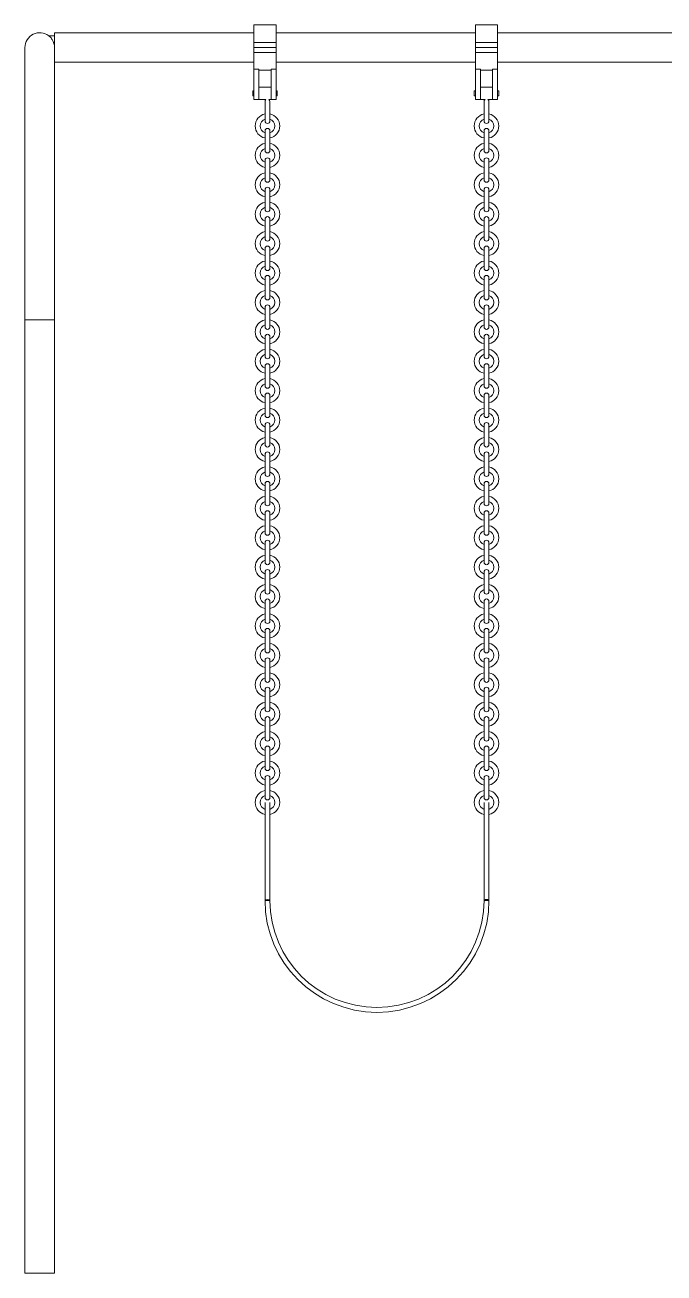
# Model space of a CAD drawing. Header units: metres. Extents: x 0 to 8289, y -39 to 4089.
# Drawn here: x 0 to 1302, y 0 to 2546 of the extents above; entities that cross this region are included whole.
import ezdxf

# ---------------------------------------------------------------- set-up
doc = ezdxf.new("R2010")
doc.units = ezdxf.units.M
doc.layers.add('ceco.net 250', color=7, linetype='Continuous', lineweight=9)

msp = doc.modelspace()

# ---------------------------------------------------------------- linework, layer by layer
at = {"layer": 'ceco.net 250', "extrusion": (0, 1, 6.12323e-17)}
for p, q in [((466.7, 2546), (466.7, 2510)), ((466.7, 2546), (511.7, 2546)), ((511.7, 2510), (511.7, 2546)), ((918.1, 2546), (918.1, 2510)), ((918.1, 2546), (963.1, 2546)), ((963.1, 2510), (963.1, 2546)), ((60.3, 2524.1), (48.3, 2524.1)), ((60.3, 2499.2), (60.3, 2530.2)), ((466.7, 2530.2), (60.3, 2530.2)), ((918.1, 2530.2), (511.7, 2530.2)), ((1333.6, 2530.2), (963.1, 2530.2)), ((0, 2500), (0, 1944.8)), ((60.3, 1944.8), (60.3, 2499.2)), ((466.7, 2500), (466.7, 2510)), ((466.7, 2510), (511.7, 2510)), ((466.7, 2500), (511.7, 2500)), ((466.7, 2500), (511.7, 2500)), ((466.7, 2500), (466.7, 2490)), ((511.7, 2510), (511.7, 2500)), ((511.7, 2490), (511.7, 2500)), ((918.1, 2500), (918.1, 2510)), ((918.1, 2510), (963.1, 2510)), ((918.1, 2500), (963.1, 2500)), ((918.1, 2500), (963.1, 2500)), ((918.1, 2500), (918.1, 2490)), ((963.1, 2510), (963.1, 2500)), ((963.1, 2490), (963.1, 2500)), ((466.7, 2469.8), (60.3, 2469.8)), ((466.7, 2490), (466.7, 2455.8)), ((466.7, 2490), (511.7, 2490)), ((511.7, 2455.8), (511.7, 2490)), ((918.1, 2469.8), (511.7, 2469.8)), ((918.1, 2490), (918.1, 2455.8)), ((918.1, 2490), (963.1, 2490)), ((963.1, 2455.8), (963.1, 2490)), ((1333.6, 2469.8), (963.1, 2469.8)), ((466.7, 2394), (466.7, 2455.8)), ((476.7, 2455.8), (466.7, 2455.8)), ((476.7, 2455.8), (476.7, 2394)), ((476.7, 2454), (501.7, 2454)), ((501.7, 2455.8), (501.7, 2394)), ((511.7, 2455.8), (501.7, 2455.8)), ((511.7, 2394), (511.7, 2455.8)), ((918.1, 2394), (918.1, 2455.8)), ((928.1, 2455.8), (918.1, 2455.8)), ((928.1, 2455.8), (928.1, 2394)), ((928.1, 2454), (953.1, 2454)), ((953.1, 2455.8), (953.1, 2394)), ((963.1, 2455.8), (953.1, 2455.8)), ((963.1, 2394), (963.1, 2455.8)), ((476.7, 2419), (501.7, 2419)), ((928.1, 2419), (953.1, 2419)), ((464.2, 2411.5), (464.2, 2406.5)), ((464.2, 2411.5), (466.7, 2411.5)), ((464.2, 2406.5), (464.2, 2401.5)), ((464.2, 2401.5), (466.7, 2401.5)), ((476.7, 2394), (466.7, 2394)), ((476.7, 2394), (491.2, 2394)), ((497.2, 2394), (501.7, 2394)), ((501.7, 2394), (511.7, 2394)), ((511.7, 2411.5), (514.2, 2411.5)), ((511.7, 2401.5), (514.2, 2401.5)), ((514.2, 2406.5), (514.2, 2411.5)), ((514.2, 2401.5), (514.2, 2406.5)), ((915.6, 2411.5), (915.6, 2406.5)), ((915.6, 2411.5), (918.1, 2411.5)), ((915.6, 2406.5), (915.6, 2401.5)), ((915.6, 2401.5), (918.1, 2401.5)), ((928.1, 2394), (918.1, 2394)), ((928.1, 2394), (937.6, 2394)), ((943.6, 2394), (953.1, 2394)), ((953.1, 2394), (963.1, 2394)), ((963.1, 2411.5), (965.6, 2411.5)), ((963.1, 2401.5), (965.6, 2401.5)), ((965.6, 2406.5), (965.6, 2411.5)), ((965.6, 2401.5), (965.6, 2406.5)), ((489.2, 2390), (489.2, 2350)), ((499.2, 2350), (499.2, 2390)), ((935.6, 2390), (935.6, 2350)), ((945.6, 2350), (945.6, 2390)), ((489.2, 2330), (489.2, 2290)), ((499.2, 2290), (499.2, 2330)), ((935.6, 2330), (935.6, 2290)), ((945.6, 2290), (945.6, 2330)), ((489.2, 2270), (489.2, 2230)), ((499.2, 2230), (499.2, 2270)), ((935.6, 2270), (935.6, 2230)), ((945.6, 2230), (945.6, 2270)), ((489.2, 2210), (489.2, 2170)), ((499.2, 2170), (499.2, 2210)), ((935.6, 2210), (935.6, 2170)), ((945.6, 2170), (945.6, 2210)), ((489.2, 2150), (489.2, 2110)), ((499.2, 2110), (499.2, 2150)), ((935.6, 2150), (935.6, 2110)), ((945.6, 2110), (945.6, 2150)), ((489.2, 2090), (489.2, 2050)), ((499.2, 2050), (499.2, 2090)), ((935.6, 2090), (935.6, 2050)), ((945.6, 2050), (945.6, 2090)), ((489.2, 2030), (489.2, 1990)), ((499.2, 1990), (499.2, 2030)), ((935.6, 2030), (935.6, 1990)), ((945.6, 1990), (945.6, 2030)), ((489.2, 1970), (489.2, 1930)), ((499.2, 1930), (499.2, 1970)), ((935.6, 1970), (935.6, 1930)), ((945.6, 1930), (945.6, 1970)), ((60.3, 1944.8), (0, 1944.8)), ((60.3, 1944.8), (0, 1944.8)), ((0, 1944.8), (0, 0)), ((60.3, 1944.8), (60.3, 0)), ((489.2, 1910), (489.2, 1870)), ((499.2, 1870), (499.2, 1910)), ((935.6, 1910), (935.6, 1870)), ((945.6, 1870), (945.6, 1910)), ((489.2, 1850), (489.2, 1810)), ((499.2, 1810), (499.2, 1850)), ((935.6, 1850), (935.6, 1810)), ((945.6, 1810), (945.6, 1850)), ((489.2, 1790), (489.2, 1750)), ((499.2, 1750), (499.2, 1790)), ((935.6, 1790), (935.6, 1750)), ((945.6, 1750), (945.6, 1790)), ((489.2, 1730), (489.2, 1690)), ((499.2, 1690), (499.2, 1730)), ((935.6, 1730), (935.6, 1690)), ((945.6, 1690), (945.6, 1730)), ((489.2, 1670), (489.2, 1630)), ((499.2, 1630), (499.2, 1670)), ((935.6, 1670), (935.6, 1630)), ((945.6, 1630), (945.6, 1670)), ((489.2, 1610), (489.2, 1570)), ((499.2, 1570), (499.2, 1610)), ((935.6, 1610), (935.6, 1570)), ((945.6, 1570), (945.6, 1610)), ((489.2, 1550), (489.2, 1510)), ((499.2, 1510), (499.2, 1550)), ((935.6, 1550), (935.6, 1510)), ((945.6, 1510), (945.6, 1550)), ((489.2, 1490), (489.2, 1450)), ((499.2, 1450), (499.2, 1490)), ((935.6, 1490), (935.6, 1450)), ((945.6, 1450), (945.6, 1490)), ((489.2, 1430), (489.2, 1390)), ((499.2, 1390), (499.2, 1430)), ((935.6, 1430), (935.6, 1390)), ((945.6, 1390), (945.6, 1430)), ((489.2, 1370), (489.2, 1330)), ((499.2, 1330), (499.2, 1370)), ((935.6, 1370), (935.6, 1330)), ((945.6, 1330), (945.6, 1370)), ((489.2, 1310), (489.2, 1270)), ((499.2, 1270), (499.2, 1310)), ((935.6, 1310), (935.6, 1270)), ((945.6, 1270), (945.6, 1310)), ((489.2, 1250), (489.2, 1210)), ((499.2, 1210), (499.2, 1250)), ((935.6, 1250), (935.6, 1210)), ((945.6, 1210), (945.6, 1250)), ((489.2, 1190), (489.2, 1150)), ((499.2, 1150), (499.2, 1190)), ((935.6, 1190), (935.6, 1150)), ((945.6, 1150), (945.6, 1190)), ((489.2, 1130), (489.2, 1090)), ((499.2, 1090), (499.2, 1130)), ((935.6, 1130), (935.6, 1090)), ((945.6, 1090), (945.6, 1130)), ((489.2, 1070), (489.2, 1030)), ((499.2, 1030), (499.2, 1070)), ((935.6, 1070), (935.6, 1030)), ((945.6, 1030), (945.6, 1070)), ((489.2, 1010), (489.2, 970)), ((499.2, 970), (499.2, 1010)), ((935.6, 1010), (935.6, 970)), ((945.6, 970), (945.6, 1010)), ((489.2, 760), (489.2, 960)), ((499.2, 760), (499.2, 960)), ((935.6, 960), (935.6, 760)), ((945.6, 960), (945.6, 760)), ((489.2, 760), (499.2, 760)), ((935.6, 760), (945.6, 760)), ((0, 0), (60.3, 0))]:
    msp.add_line(p, q, dxfattribs=at)
at = {"layer": 'ceco.net 250'}
for centre, radius, start, end in [((30.2, 2500), 30.2, 53.1301, 180), ((30.2, 2500), 30.2, 53.1301, 180), ((494.2, 2390), 5, 126.8699, 180), ((494.2, 2390), 5, 0, 53.1301), ((940.6, 2390), 5, 126.8699, 180), ((940.6, 2390), 5, 0, 53.1301), ((494.2, 2340), 25, 101.537, 180), ((494.2, 2340), 15, 109.4712, 180), ((494.2, 2350), 5, 180, 0), ((494.2, 2340), 25, 281.537, 78.463), ((494.2, 2340), 15, 289.4712, 70.5288), ((940.6, 2340), 25, 101.537, 180), ((940.6, 2340), 15, 109.4712, 180), ((940.6, 2350), 5, 180, 0), ((940.6, 2340), 25, 281.537, 78.463), ((940.6, 2340), 15, 289.4712, 70.5288), ((494.2, 2340), 25, 180, 258.463), ((494.2, 2340), 15, 180, 250.5288), ((494.2, 2330), 5, 0, 180), ((940.6, 2340), 25, 180, 258.463), ((940.6, 2340), 15, 180, 250.5288), ((940.6, 2330), 5, 0, 180), ((494.2, 2280), 25, 101.537, 180), ((494.2, 2280), 15, 109.4712, 180), ((494.2, 2280), 25, 281.537, 78.463), ((494.2, 2280), 15, 289.4712, 70.5288), ((940.6, 2280), 25, 101.537, 180), ((940.6, 2280), 15, 109.4712, 180), ((940.6, 2280), 25, 281.537, 78.463), ((940.6, 2280), 15, 289.4712, 70.5288), ((494.2, 2280), 25, 180, 258.463), ((494.2, 2280), 15, 180, 250.5288), ((494.2, 2290), 5, 180, 0), ((494.2, 2270), 5, 0, 180), ((940.6, 2280), 25, 180, 258.463), ((940.6, 2280), 15, 180, 250.5288), ((940.6, 2290), 5, 180, 0), ((940.6, 2270), 5, 0, 180), ((494.2, 2220), 25, 101.537, 180), ((494.2, 2220), 25, 281.537, 78.463), ((940.6, 2220), 25, 101.537, 180), ((940.6, 2220), 25, 281.537, 78.463), ((494.2, 2220), 25, 180, 258.463), ((494.2, 2220), 15, 109.4712, 180), ((494.2, 2220), 15, 180, 250.5288), ((494.2, 2230), 5, 180, 0), ((494.2, 2220), 15, 289.4712, 70.5288), ((940.6, 2220), 25, 180, 258.463), ((940.6, 2220), 15, 109.4712, 180), ((940.6, 2220), 15, 180, 250.5288), ((940.6, 2230), 5, 180, 0), ((940.6, 2220), 15, 289.4712, 70.5288), ((494.2, 2210), 5, 0, 180), ((940.6, 2210), 5, 0, 180), ((494.2, 2160), 25, 101.537, 180), ((494.2, 2160), 15, 109.4712, 180), ((494.2, 2170), 5, 180, 0), ((494.2, 2160), 25, 281.537, 78.463), ((494.2, 2160), 15, 289.4712, 70.5288), ((940.6, 2160), 25, 101.537, 180), ((940.6, 2160), 15, 109.4712, 180), ((940.6, 2170), 5, 180, 0), ((940.6, 2160), 25, 281.537, 78.463), ((940.6, 2160), 15, 289.4712, 70.5288), ((494.2, 2160), 25, 180, 258.463), ((494.2, 2160), 15, 180, 250.5288), ((494.2, 2150), 5, 0, 180), ((940.6, 2160), 25, 180, 258.463), ((940.6, 2160), 15, 180, 250.5288), ((940.6, 2150), 5, 0, 180), ((494.2, 2100), 25, 101.537, 180), ((494.2, 2100), 15, 109.4712, 180), ((494.2, 2100), 25, 281.537, 78.463), ((494.2, 2100), 15, 289.4712, 70.5288), ((940.6, 2100), 25, 101.537, 180), ((940.6, 2100), 15, 109.4712, 180), ((940.6, 2100), 25, 281.537, 78.463), ((940.6, 2100), 15, 289.4712, 70.5288), ((494.2, 2100), 25, 180, 258.463), ((494.2, 2100), 15, 180, 250.5288), ((494.2, 2110), 5, 180, 0), ((494.2, 2090), 5, 0, 180), ((940.6, 2100), 25, 180, 258.463), ((940.6, 2100), 15, 180, 250.5288), ((940.6, 2110), 5, 180, 0), ((940.6, 2090), 5, 0, 180), ((494.2, 2040), 25, 101.537, 180), ((494.2, 2040), 25, 281.537, 78.463), ((940.6, 2040), 25, 101.537, 180), ((940.6, 2040), 25, 281.537, 78.463), ((494.2, 2040), 25, 180, 258.463), ((494.2, 2040), 15, 109.4712, 180), ((494.2, 2040), 15, 180, 250.5288), ((494.2, 2050), 5, 180, 0), ((494.2, 2040), 15, 289.4712, 70.5288), ((940.6, 2040), 25, 180, 258.463), ((940.6, 2040), 15, 109.4712, 180), ((940.6, 2040), 15, 180, 250.5288), ((940.6, 2050), 5, 180, 0), ((940.6, 2040), 15, 289.4712, 70.5288), ((494.2, 2030), 5, 0, 180), ((940.6, 2030), 5, 0, 180), ((494.2, 1980), 25, 101.537, 180), ((494.2, 1980), 15, 109.4712, 180), ((494.2, 1990), 5, 180, 0), ((494.2, 1980), 25, 281.537, 78.463), ((494.2, 1980), 15, 289.4712, 70.5288), ((940.6, 1980), 25, 101.537, 180), ((940.6, 1980), 15, 109.4712, 180), ((940.6, 1990), 5, 180, 0), ((940.6, 1980), 25, 281.537, 78.463), ((940.6, 1980), 15, 289.4712, 70.5288), ((494.2, 1980), 25, 180, 258.463), ((494.2, 1980), 15, 180, 250.5288), ((494.2, 1970), 5, 0, 180), ((940.6, 1980), 25, 180, 258.463), ((940.6, 1980), 15, 180, 250.5288), ((940.6, 1970), 5, 0, 180), ((494.2, 1920), 25, 101.537, 180), ((494.2, 1920), 25, 281.537, 78.463), ((940.6, 1920), 25, 101.537, 180), ((940.6, 1920), 25, 281.537, 78.463), ((494.2, 1920), 25, 180, 258.463), ((494.2, 1920), 15, 109.4712, 180), ((494.2, 1920), 15, 180, 250.5288), ((494.2, 1930), 5, 180, 0), ((494.2, 1910), 5, 0, 180), ((494.2, 1920), 15, 289.4712, 70.5288), ((940.6, 1920), 25, 180, 258.463), ((940.6, 1920), 15, 109.4712, 180), ((940.6, 1920), 15, 180, 250.5288), ((940.6, 1930), 5, 180, 0), ((940.6, 1910), 5, 0, 180), ((940.6, 1920), 15, 289.4712, 70.5288), ((494.2, 1860), 25, 101.537, 180), ((494.2, 1860), 25, 281.537, 78.463), ((940.6, 1860), 25, 101.537, 180), ((940.6, 1860), 25, 281.537, 78.463), ((494.2, 1860), 25, 180, 258.463), ((494.2, 1860), 15, 109.4712, 180), ((494.2, 1860), 15, 180, 250.5288), ((494.2, 1870), 5, 180, 0), ((494.2, 1860), 15, 289.4712, 70.5288), ((940.6, 1860), 25, 180, 258.463), ((940.6, 1860), 15, 109.4712, 180), ((940.6, 1860), 15, 180, 250.5288), ((940.6, 1870), 5, 180, 0), ((940.6, 1860), 15, 289.4712, 70.5288), ((494.2, 1850), 5, 0, 180), ((940.6, 1850), 5, 0, 180), ((494.2, 1800), 25, 101.537, 180), ((494.2, 1800), 15, 109.4712, 180), ((494.2, 1810), 5, 180, 0), ((494.2, 1800), 25, 281.537, 78.463), ((494.2, 1800), 15, 289.4712, 70.5288), ((940.6, 1800), 25, 101.537, 180), ((940.6, 1800), 15, 109.4712, 180), ((940.6, 1810), 5, 180, 0), ((940.6, 1800), 25, 281.537, 78.463), ((940.6, 1800), 15, 289.4712, 70.5288), ((494.2, 1800), 25, 180, 258.463), ((494.2, 1800), 15, 180, 250.5288), ((494.2, 1790), 5, 0, 180), ((940.6, 1800), 25, 180, 258.463), ((940.6, 1800), 15, 180, 250.5288), ((940.6, 1790), 5, 0, 180), ((494.2, 1740), 25, 101.537, 180), ((494.2, 1740), 25, 281.537, 78.463), ((940.6, 1740), 25, 101.537, 180), ((940.6, 1740), 25, 281.537, 78.463), ((494.2, 1740), 25, 180, 258.463), ((494.2, 1740), 15, 109.4712, 180), ((494.2, 1740), 15, 180, 250.5288), ((494.2, 1750), 5, 180, 0), ((494.2, 1730), 5, 0, 180), ((494.2, 1740), 15, 289.4712, 70.5288), ((940.6, 1740), 25, 180, 258.463), ((940.6, 1740), 15, 109.4712, 180), ((940.6, 1740), 15, 180, 250.5288), ((940.6, 1750), 5, 180, 0), ((940.6, 1730), 5, 0, 180), ((940.6, 1740), 15, 289.4712, 70.5288), ((494.2, 1680), 25, 101.537, 180), ((494.2, 1680), 15, 109.4712, 180), ((494.2, 1690), 5, 180, 0), ((494.2, 1680), 25, 281.537, 78.463), ((494.2, 1680), 15, 289.4712, 70.5288), ((940.6, 1680), 25, 101.537, 180), ((940.6, 1680), 15, 109.4712, 180), ((940.6, 1690), 5, 180, 0), ((940.6, 1680), 25, 281.537, 78.463), ((940.6, 1680), 15, 289.4712, 70.5288), ((494.2, 1680), 25, 180, 258.463), ((494.2, 1680), 15, 180, 250.5288), ((494.2, 1670), 5, 0, 180), ((940.6, 1680), 25, 180, 258.463), ((940.6, 1680), 15, 180, 250.5288), ((940.6, 1670), 5, 0, 180), ((494.2, 1620), 25, 101.537, 180), ((494.2, 1620), 15, 109.4712, 180), ((494.2, 1630), 5, 180, 0), ((494.2, 1620), 25, 281.537, 78.463), ((494.2, 1620), 15, 289.4712, 70.5288), ((940.6, 1620), 25, 101.537, 180), ((940.6, 1620), 15, 109.4712, 180), ((940.6, 1630), 5, 180, 0), ((940.6, 1620), 25, 281.537, 78.463), ((940.6, 1620), 15, 289.4712, 70.5288), ((494.2, 1620), 25, 180, 258.463), ((494.2, 1620), 15, 180, 250.5288), ((494.2, 1610), 5, 0, 180), ((940.6, 1620), 25, 180, 258.463), ((940.6, 1620), 15, 180, 250.5288), ((940.6, 1610), 5, 0, 180), ((494.2, 1560), 25, 101.537, 180), ((494.2, 1560), 25, 281.537, 78.463), ((940.6, 1560), 25, 101.537, 180), ((940.6, 1560), 25, 281.537, 78.463), ((494.2, 1560), 25, 180, 258.463), ((494.2, 1560), 15, 109.4712, 180), ((494.2, 1560), 15, 180, 250.5288), ((494.2, 1570), 5, 180, 0), ((494.2, 1550), 5, 0, 180), ((494.2, 1560), 15, 289.4712, 70.5288), ((940.6, 1560), 25, 180, 258.463), ((940.6, 1560), 15, 109.4712, 180), ((940.6, 1560), 15, 180, 250.5288), ((940.6, 1570), 5, 180, 0), ((940.6, 1550), 5, 0, 180), ((940.6, 1560), 15, 289.4712, 70.5288), ((494.2, 1500), 25, 101.537, 180), ((494.2, 1500), 15, 109.4712, 180), ((494.2, 1510), 5, 180, 0), ((494.2, 1500), 25, 281.537, 78.463), ((494.2, 1500), 15, 289.4712, 70.5288), ((940.6, 1500), 25, 101.537, 180), ((940.6, 1500), 15, 109.4712, 180), ((940.6, 1510), 5, 180, 0), ((940.6, 1500), 25, 281.537, 78.463), ((940.6, 1500), 15, 289.4712, 70.5288), ((494.2, 1500), 25, 180, 258.463), ((494.2, 1500), 15, 180, 250.5288), ((494.2, 1490), 5, 0, 180), ((940.6, 1500), 25, 180, 258.463), ((940.6, 1500), 15, 180, 250.5288), ((940.6, 1490), 5, 0, 180), ((494.2, 1440), 25, 101.537, 180), ((494.2, 1440), 15, 109.4712, 180), ((494.2, 1440), 25, 281.537, 78.463), ((494.2, 1440), 15, 289.4712, 70.5288), ((940.6, 1440), 25, 101.537, 180), ((940.6, 1440), 15, 109.4712, 180), ((940.6, 1440), 25, 281.537, 78.463), ((940.6, 1440), 15, 289.4712, 70.5288), ((494.2, 1440), 25, 180, 258.463), ((494.2, 1440), 15, 180, 250.5288), ((494.2, 1450), 5, 180, 0), ((494.2, 1430), 5, 0, 180), ((940.6, 1440), 25, 180, 258.463), ((940.6, 1440), 15, 180, 250.5288), ((940.6, 1450), 5, 180, 0), ((940.6, 1430), 5, 0, 180), ((494.2, 1380), 25, 101.537, 180), ((494.2, 1380), 25, 281.537, 78.463), ((940.6, 1380), 25, 101.537, 180), ((940.6, 1380), 25, 281.537, 78.463), ((494.2, 1380), 25, 180, 258.463), ((494.2, 1380), 15, 109.4712, 180), ((494.2, 1380), 15, 180, 250.5288), ((494.2, 1390), 5, 180, 0), ((494.2, 1370), 5, 0, 180), ((494.2, 1380), 15, 289.4712, 70.5288), ((940.6, 1380), 25, 180, 258.463), ((940.6, 1380), 15, 109.4712, 180), ((940.6, 1380), 15, 180, 250.5288), ((940.6, 1390), 5, 180, 0), ((940.6, 1370), 5, 0, 180), ((940.6, 1380), 15, 289.4712, 70.5288), ((494.2, 1320), 25, 101.537, 180), ((494.2, 1320), 15, 109.4712, 180), ((494.2, 1330), 5, 180, 0), ((494.2, 1320), 25, 281.537, 78.463), ((494.2, 1320), 15, 289.4712, 70.5288), ((940.6, 1320), 25, 101.537, 180), ((940.6, 1320), 15, 109.4712, 180), ((940.6, 1330), 5, 180, 0), ((940.6, 1320), 25, 281.537, 78.463), ((940.6, 1320), 15, 289.4712, 70.5288), ((494.2, 1320), 25, 180, 258.463), ((494.2, 1320), 15, 180, 250.5288), ((494.2, 1310), 5, 0, 180), ((940.6, 1320), 25, 180, 258.463), ((940.6, 1320), 15, 180, 250.5288), ((940.6, 1310), 5, 0, 180), ((494.2, 1260), 25, 101.537, 180), ((494.2, 1260), 15, 109.4712, 180), ((494.2, 1260), 25, 281.537, 78.463), ((494.2, 1260), 15, 289.4712, 70.5288), ((940.6, 1260), 25, 101.537, 180), ((940.6, 1260), 15, 109.4712, 180), ((940.6, 1260), 25, 281.537, 78.463), ((940.6, 1260), 15, 289.4712, 70.5288), ((494.2, 1260), 25, 180, 258.463), ((494.2, 1260), 15, 180, 250.5288), ((494.2, 1270), 5, 180, 0), ((494.2, 1250), 5, 0, 180), ((940.6, 1260), 25, 180, 258.463), ((940.6, 1260), 15, 180, 250.5288), ((940.6, 1270), 5, 180, 0), ((940.6, 1250), 5, 0, 180), ((494.2, 1200), 25, 101.537, 180), ((494.2, 1200), 25, 281.537, 78.463), ((940.6, 1200), 25, 101.537, 180), ((940.6, 1200), 25, 281.537, 78.463), ((494.2, 1200), 25, 180, 258.463), ((494.2, 1200), 15, 109.4712, 180), ((494.2, 1200), 15, 180, 250.5288), ((494.2, 1210), 5, 180, 0), ((494.2, 1200), 15, 289.4712, 70.5288), ((940.6, 1200), 25, 180, 258.463), ((940.6, 1200), 15, 109.4712, 180), ((940.6, 1200), 15, 180, 250.5288), ((940.6, 1210), 5, 180, 0), ((940.6, 1200), 15, 289.4712, 70.5288), ((494.2, 1190), 5, 0, 180), ((940.6, 1190), 5, 0, 180), ((494.2, 1140), 25, 101.537, 180), ((494.2, 1140), 15, 109.4712, 180), ((494.2, 1150), 5, 180, 0), ((494.2, 1140), 25, 281.537, 78.463), ((494.2, 1140), 15, 289.4712, 70.5288), ((940.6, 1140), 25, 101.537, 180), ((940.6, 1140), 15, 109.4712, 180), ((940.6, 1150), 5, 180, 0), ((940.6, 1140), 25, 281.537, 78.463), ((940.6, 1140), 15, 289.4712, 70.5288), ((494.2, 1140), 25, 180, 258.463), ((494.2, 1140), 15, 180, 250.5288), ((494.2, 1130), 5, 0, 180), ((940.6, 1140), 25, 180, 258.463), ((940.6, 1140), 15, 180, 250.5288), ((940.6, 1130), 5, 0, 180), ((494.2, 1080), 25, 101.537, 180), ((494.2, 1080), 25, 281.537, 78.463), ((940.6, 1080), 25, 101.537, 180), ((940.6, 1080), 25, 281.537, 78.463), ((494.2, 1080), 25, 180, 258.463), ((494.2, 1080), 15, 109.4712, 180), ((494.2, 1080), 15, 180, 250.5288), ((494.2, 1090), 5, 180, 0), ((494.2, 1070), 5, 0, 180), ((494.2, 1080), 15, 289.4712, 70.5288), ((940.6, 1080), 25, 180, 258.463), ((940.6, 1080), 15, 109.4712, 180), ((940.6, 1080), 15, 180, 250.5288), ((940.6, 1090), 5, 180, 0), ((940.6, 1070), 5, 0, 180), ((940.6, 1080), 15, 289.4712, 70.5288), ((494.2, 1020), 25, 101.537, 180), ((494.2, 1020), 25, 281.537, 78.463), ((940.6, 1020), 25, 101.537, 180), ((940.6, 1020), 25, 281.537, 78.463), ((494.2, 1020), 25, 180, 258.463), ((494.2, 1020), 15, 109.4712, 180), ((494.2, 1020), 15, 180, 250.5288), ((494.2, 1030), 5, 180, 0), ((494.2, 1020), 15, 289.4712, 70.5288), ((940.6, 1020), 25, 180, 258.463), ((940.6, 1020), 15, 109.4712, 180), ((940.6, 1020), 15, 180, 250.5288), ((940.6, 1030), 5, 180, 0), ((940.6, 1020), 15, 289.4712, 70.5288), ((494.2, 1010), 5, 0, 180), ((940.6, 1010), 5, 0, 180), ((494.2, 960), 25, 101.537, 180), ((494.2, 960), 15, 109.4712, 180), ((494.2, 970), 5, 180, 0), ((494.2, 960), 25, 281.537, 78.463), ((494.2, 960), 15, 289.4712, 70.5288), ((940.6, 960), 25, 101.537, 180), ((940.6, 960), 15, 109.4712, 180), ((940.6, 970), 5, 180, 0), ((940.6, 960), 25, 281.537, 78.463), ((940.6, 960), 15, 289.4712, 70.5288), ((494.2, 960), 25, 180, 258.463), ((494.2, 960), 15, 180, 250.5288), ((940.6, 960), 25, 180, 258.463), ((940.6, 960), 15, 180, 250.5288), ((717.4, 760), 228.2, 180, 0), ((717.4, 760), 218.2, 180, 0)]:
    msp.add_arc(centre, radius, start, end, dxfattribs=at)
at = {"layer": 'ceco.net 250', "extrusion": (0, 6.12323e-17, -1)}
for centre, major_axis, start_param, end_param in [((494.2, 760), (5, 0), 3.141593, 6.283185), ((940.6, 760), (-5, 0), 0, 3.141593)]:
    msp.add_ellipse(centre, major_axis=major_axis, ratio=0.447214, start_param=start_param, end_param=end_param, dxfattribs=at)
at = {"layer": 'ceco.net 250'}
msp.add_open_spline([(48.3, 2524.1), (48.3, 2524.1), (48.6, 2523.9), (49.7, 2522.9), (50.7, 2522), (53.4, 2519.2), (55.2, 2516.9), (58, 2511.6), (59, 2508.9), (60, 2504.1), (60.3, 2502.2), (60.3, 2500), (60.3, 2499.7), (60.3, 2499.5)], degree=3, knots=[1.598645, 1.598645, 1.598645, 1.598645, 1.78306, 1.78306, 2.028621, 2.028621, 2.379831, 2.379831, 2.654997, 2.654997, 2.828696, 2.828696, 2.851017, 2.851017, 2.851017, 2.851017], dxfattribs=at)

doc.saveas('drawing.dxf')
